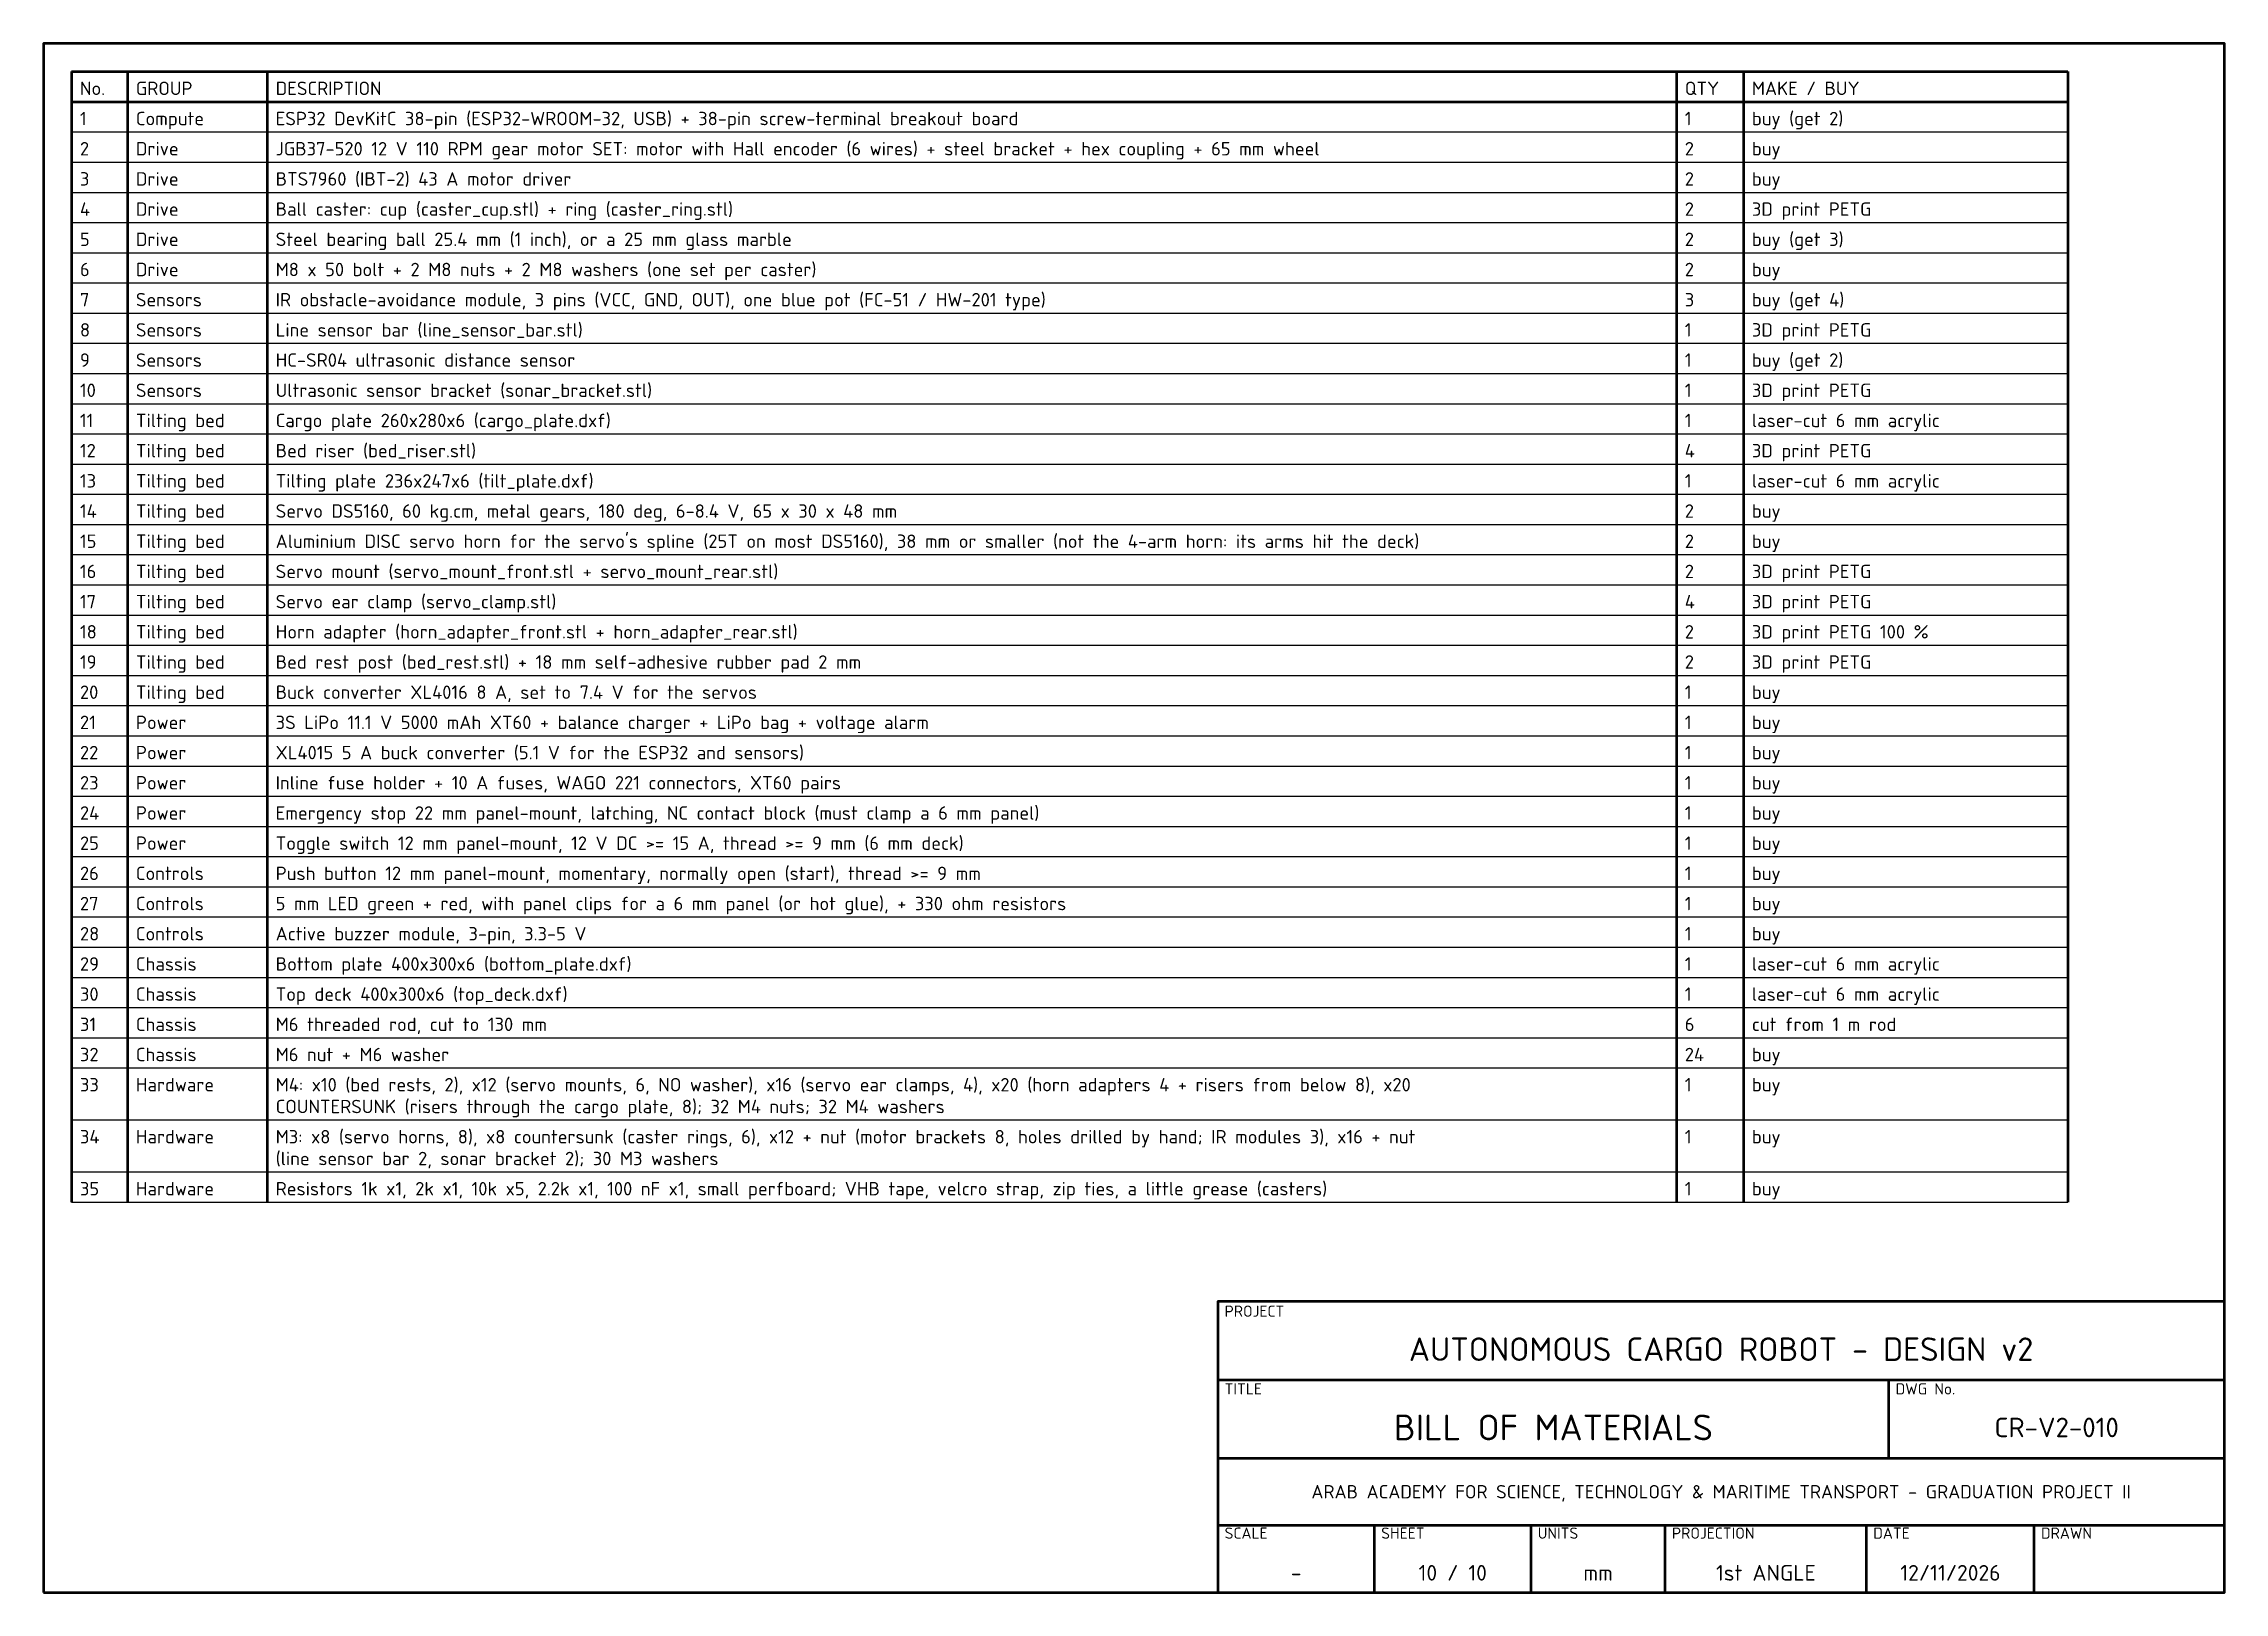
# Paper-space layout '10 BILL OF MATERIALS' of a CAD drawing. Header units: millimetres. Extents: x 20 to 410, y 10 to 287.
import ezdxf
from ezdxf.enums import TextEntityAlignment as Align

# ---------------------------------------------------------------- set-up
doc = ezdxf.new("R2010")
doc.units = ezdxf.units.MM
doc.layers.add('TEXT', color=7, linetype='Continuous', lineweight=25)
doc.layers.add('TITLEBLOCK', color=7, linetype='Continuous', lineweight=50)
doc.styles.add('ISO', font='isocpeur.ttf')

psp = doc.layouts.new('10 BILL OF MATERIALS')

# ---------------------------------------------------------------- linework, layer by layer
at = {"layer": 'TEXT'}
for p, q in [((25, 271.2), (382, 271.2)), ((25, 265.8), (382, 265.8)), ((25, 260.4), (382, 260.4)), ((25, 255), (382, 255)), ((25, 249.6), (382, 249.6)), ((25, 244.2), (382, 244.2)), ((25, 238.8), (382, 238.8)), ((25, 233.4), (382, 233.4)), ((25, 228), (382, 228)), ((25, 222.6), (382, 222.6)), ((25, 217.2), (382, 217.2)), ((25, 211.8), (382, 211.8)), ((25, 206.4), (382, 206.4)), ((25, 201), (382, 201)), ((25, 195.6), (382, 195.6)), ((25, 190.2), (382, 190.2)), ((25, 184.8), (382, 184.8)), ((25, 179.4), (382, 179.4)), ((25, 174), (382, 174)), ((25, 168.6), (382, 168.6)), ((25, 163.2), (382, 163.2)), ((25, 157.8), (382, 157.8)), ((25, 152.4), (382, 152.4)), ((25, 147), (382, 147)), ((25, 141.6), (382, 141.6)), ((25, 136.2), (382, 136.2)), ((25, 130.8), (382, 130.8)), ((25, 125.4), (382, 125.4)), ((25, 120), (382, 120)), ((25, 114.6), (382, 114.6)), ((25, 109.2), (382, 109.2)), ((25, 103.8), (382, 103.8)), ((25, 94.5), (382, 94.5)), ((25, 85.2), (382, 85.2)), ((25, 79.8), (382, 79.8))]:
    psp.add_line(p, q, dxfattribs=at)
at = {"layer": 'TITLEBLOCK'}
for p, q in [((25, 282), (382, 282)), ((25, 282), (25, 79.8)), ((35, 282), (35, 79.8)), ((60, 282), (60, 79.8)), ((312, 282), (312, 79.8)), ((324, 282), (324, 79.8)), ((382, 282), (382, 79.8)), ((25, 276.6), (382, 276.6)), ((230, 48), (410, 48)), ((350, 34), (350, 48)), ((230, 34), (410, 34)), ((230, 22), (410, 22)), ((258, 10), (258, 22)), ((286, 10), (286, 22)), ((310, 10), (310, 22)), ((346, 10), (346, 22)), ((376, 10), (376, 22))]:
    psp.add_line(p, q, dxfattribs=at)
for points in [[(20, 10), (410, 10), (410, 287), (20, 287)], [(230, 10), (410, 10), (410, 62), (230, 62)]]:
    psp.add_lwpolyline(points, close=True, dxfattribs=at)

# ---------------------------------------------------------------- texts
at = {"layer": 'TEXT', "style": 'ISO'}
for s, height, p in [('No.', 2.4, (26.5, 277.8)), ('GROUP', 2.4, (36.5, 277.8)), ('DESCRIPTION', 2.4, (61.5, 277.8)), ('QTY', 2.4, (313.5, 277.8)), ('MAKE / BUY', 2.4, (325.5, 277.8)), ('1', 2.4, (26.5, 272.4)), ('Compute', 2.4, (36.5, 272.4)), ('ESP32 DevKitC 38-pin (ESP32-WROOM-32, USB) + 38-pin screw-terminal breakout board', 2.4, (61.5, 272.4)), ('1', 2.4, (313.5, 272.4)), ('buy (get 2)', 2.4, (325.5, 272.4)), ('2', 2.4, (26.5, 267)), ('Drive', 2.4, (36.5, 267)), ('JGB37-520 12 V 110 RPM gear motor SET: motor with Hall encoder (6 wires) + steel bracket + hex coupling + 65 mm wheel', 2.4, (61.5, 267)), ('2', 2.4, (313.5, 267)), ('buy', 2.4, (325.5, 267)), ('3', 2.4, (26.5, 261.6)), ('Drive', 2.4, (36.5, 261.6)), ('BTS7960 (IBT-2) 43 A motor driver', 2.4, (61.5, 261.6)), ('2', 2.4, (313.5, 261.6)), ('buy', 2.4, (325.5, 261.6)), ('4', 2.4, (26.5, 256.2)), ('Drive', 2.4, (36.5, 256.2)), ('Ball caster: cup (caster_cup.stl) + ring (caster_ring.stl)', 2.4, (61.5, 256.2)), ('2', 2.4, (313.5, 256.2)), ('3D print PETG', 2.4, (325.5, 256.2)), ('5', 2.4, (26.5, 250.8)), ('Drive', 2.4, (36.5, 250.8)), ('Steel bearing ball 25.4 mm (1 inch), or a 25 mm glass marble', 2.4, (61.5, 250.8)), ('2', 2.4, (313.5, 250.8)), ('buy (get 3)', 2.4, (325.5, 250.8)), ('6', 2.4, (26.5, 245.4)), ('Drive', 2.4, (36.5, 245.4)), ('M8 x 50 bolt + 2 M8 nuts + 2 M8 washers (one set per caster)', 2.4, (61.5, 245.4)), ('2', 2.4, (313.5, 245.4)), ('buy', 2.4, (325.5, 245.4)), ('7', 2.4, (26.5, 240)), ('Sensors', 2.4, (36.5, 240)), ('IR obstacle-avoidance module, 3 pins (VCC, GND, OUT), one blue pot (FC-51 / HW-201 type)', 2.4, (61.5, 240)), ('3', 2.4, (313.5, 240)), ('buy (get 4)', 2.4, (325.5, 240)), ('8', 2.4, (26.5, 234.6)), ('Sensors', 2.4, (36.5, 234.6)), ('Line sensor bar (line_sensor_bar.stl)', 2.4, (61.5, 234.6)), ('1', 2.4, (313.5, 234.6)), ('3D print PETG', 2.4, (325.5, 234.6)), ('9', 2.4, (26.5, 229.2)), ('Sensors', 2.4, (36.5, 229.2)), ('HC-SR04 ultrasonic distance sensor', 2.4, (61.5, 229.2)), ('1', 2.4, (313.5, 229.2)), ('buy (get 2)', 2.4, (325.5, 229.2)), ('10', 2.4, (26.5, 223.8)), ('Sensors', 2.4, (36.5, 223.8)), ('Ultrasonic sensor bracket (sonar_bracket.stl)', 2.4, (61.5, 223.8)), ('1', 2.4, (313.5, 223.8)), ('3D print PETG', 2.4, (325.5, 223.8)), ('11', 2.4, (26.5, 218.4)), ('Tilting bed', 2.4, (36.5, 218.4)), ('Cargo plate 260x280x6 (cargo_plate.dxf)', 2.4, (61.5, 218.4)), ('1', 2.4, (313.5, 218.4)), ('laser-cut 6 mm acrylic', 2.4, (325.5, 218.4)), ('12', 2.4, (26.5, 213)), ('Tilting bed', 2.4, (36.5, 213)), ('Bed riser (bed_riser.stl)', 2.4, (61.5, 213)), ('4', 2.4, (313.5, 213)), ('3D print PETG', 2.4, (325.5, 213)), ('13', 2.4, (26.5, 207.6)), ('Tilting bed', 2.4, (36.5, 207.6)), ('Tilting plate 236x247x6 (tilt_plate.dxf)', 2.4, (61.5, 207.6)), ('1', 2.4, (313.5, 207.6)), ('laser-cut 6 mm acrylic', 2.4, (325.5, 207.6)), ('14', 2.4, (26.5, 202.2)), ('Tilting bed', 2.4, (36.5, 202.2)), ('Servo DS5160, 60 kg.cm, metal gears, 180 deg, 6-8.4 V, 65 x 30 x 48 mm', 2.4, (61.5, 202.2)), ('2', 2.4, (313.5, 202.2)), ('buy', 2.4, (325.5, 202.2)), ('15', 2.4, (26.5, 196.8)), ('Tilting bed', 2.4, (36.5, 196.8)), ("Aluminium DISC servo horn for the servo's spline (25T on most DS5160), 38 mm or smaller (not the 4-arm horn: its arms hit the deck)", 2.4, (61.5, 196.8)), ('2', 2.4, (313.5, 196.8)), ('buy', 2.4, (325.5, 196.8)), ('16', 2.4, (26.5, 191.4)), ('Tilting bed', 2.4, (36.5, 191.4)), ('Servo mount (servo_mount_front.stl + servo_mount_rear.stl)', 2.4, (61.5, 191.4)), ('2', 2.4, (313.5, 191.4)), ('3D print PETG', 2.4, (325.5, 191.4)), ('17', 2.4, (26.5, 186)), ('Tilting bed', 2.4, (36.5, 186)), ('Servo ear clamp (servo_clamp.stl)', 2.4, (61.5, 186)), ('4', 2.4, (313.5, 186)), ('3D print PETG', 2.4, (325.5, 186)), ('18', 2.4, (26.5, 180.6)), ('Tilting bed', 2.4, (36.5, 180.6)), ('Horn adapter (horn_adapter_front.stl + horn_adapter_rear.stl)', 2.4, (61.5, 180.6)), ('2', 2.4, (313.5, 180.6)), ('3D print PETG 100 %', 2.4, (325.5, 180.6)), ('19', 2.4, (26.5, 175.2)), ('Tilting bed', 2.4, (36.5, 175.2)), ('Bed rest post (bed_rest.stl) + 18 mm self-adhesive rubber pad 2 mm', 2.4, (61.5, 175.2)), ('2', 2.4, (313.5, 175.2)), ('3D print PETG', 2.4, (325.5, 175.2)), ('20', 2.4, (26.5, 169.8)), ('Tilting bed', 2.4, (36.5, 169.8)), ('Buck converter XL4016 8 A, set to 7.4 V for the servos', 2.4, (61.5, 169.8)), ('1', 2.4, (313.5, 169.8)), ('buy', 2.4, (325.5, 169.8)), ('21', 2.4, (26.5, 164.4)), ('Power', 2.4, (36.5, 164.4)), ('3S LiPo 11.1 V 5000 mAh XT60 + balance charger + LiPo bag + voltage alarm', 2.4, (61.5, 164.4)), ('1', 2.4, (313.5, 164.4)), ('buy', 2.4, (325.5, 164.4)), ('22', 2.4, (26.5, 159)), ('Power', 2.4, (36.5, 159)), ('XL4015 5 A buck converter (5.1 V for the ESP32 and sensors)', 2.4, (61.5, 159)), ('1', 2.4, (313.5, 159)), ('buy', 2.4, (325.5, 159)), ('23', 2.4, (26.5, 153.6)), ('Inline fuse holder + 10 A fuses, WAGO 221 connectors, XT60 pairs', 2.4, (61.5, 153.6)), ('buy', 2.4, (325.5, 153.6)), ('Power', 2.4, (36.5, 153.6)), ('1', 2.4, (313.5, 153.6)), ('24', 2.4, (26.5, 148.2)), ('Power', 2.4, (36.5, 148.2)), ('Emergency stop 22 mm panel-mount, latching, NC contact block (must clamp a 6 mm panel)', 2.4, (61.5, 148.2)), ('1', 2.4, (313.5, 148.2)), ('buy', 2.4, (325.5, 148.2)), ('25', 2.4, (26.5, 142.8)), ('Power', 2.4, (36.5, 142.8)), ('Toggle switch 12 mm panel-mount, 12 V DC >= 15 A, thread >= 9 mm (6 mm deck)', 2.4, (61.5, 142.8)), ('1', 2.4, (313.5, 142.8)), ('buy', 2.4, (325.5, 142.8)), ('26', 2.4, (26.5, 137.4)), ('Controls', 2.4, (36.5, 137.4)), ('Push button 12 mm panel-mount, momentary, normally open (start), thread >= 9 mm', 2.4, (61.5, 137.4)), ('1', 2.4, (313.5, 137.4)), ('buy', 2.4, (325.5, 137.4)), ('27', 2.4, (26.5, 132)), ('Controls', 2.4, (36.5, 132)), ('5 mm LED green + red, with panel clips for a 6 mm panel (or hot glue), + 330 ohm resistors', 2.4, (61.5, 132)), ('1', 2.4, (313.5, 132)), ('buy', 2.4, (325.5, 132)), ('28', 2.4, (26.5, 126.6)), ('Controls', 2.4, (36.5, 126.6)), ('Active buzzer module, 3-pin, 3.3-5 V', 2.4, (61.5, 126.6)), ('1', 2.4, (313.5, 126.6)), ('buy', 2.4, (325.5, 126.6)), ('29', 2.4, (26.5, 121.2)), ('Chassis', 2.4, (36.5, 121.2)), ('Bottom plate 400x300x6 (bottom_plate.dxf)', 2.4, (61.5, 121.2)), ('1', 2.4, (313.5, 121.2)), ('laser-cut 6 mm acrylic', 2.4, (325.5, 121.2)), ('30', 2.4, (26.5, 115.8)), ('Chassis', 2.4, (36.5, 115.8)), ('Top deck 400x300x6 (top_deck.dxf)', 2.4, (61.5, 115.8)), ('1', 2.4, (313.5, 115.8)), ('laser-cut 6 mm acrylic', 2.4, (325.5, 115.8)), ('31', 2.4, (26.5, 110.4)), ('Chassis', 2.4, (36.5, 110.4)), ('M6 threaded rod, cut to 130 mm', 2.4, (61.5, 110.4)), ('6', 2.4, (313.5, 110.4)), ('cut from 1 m rod', 2.4, (325.5, 110.4)), ('32', 2.4, (26.5, 105)), ('Chassis', 2.4, (36.5, 105)), ('M6 nut + M6 washer', 2.4, (61.5, 105)), ('24', 2.4, (313.5, 105)), ('buy', 2.4, (325.5, 105)), ('33', 2.4, (26.5, 99.6)), ('Hardware', 2.4, (36.5, 99.6)), ('M4: x10 (bed rests, 2), x12 (servo mounts, 6, NO washer), x16 (servo ear clamps, 4), x20 (horn adapters 4 + risers from below 8), x20', 2.4, (61.5, 99.6)), ('1', 2.4, (313.5, 99.6)), ('buy', 2.4, (325.5, 99.6)), ('COUNTERSUNK (risers through the cargo plate, 8); 32 M4 nuts; 32 M4 washers', 2.4, (61.5, 95.7)), ('34', 2.4, (26.5, 90.3)), ('Hardware', 2.4, (36.5, 90.3)), ('M3: x8 (servo horns, 8), x8 countersunk (caster rings, 6), x12 + nut (motor brackets 8, holes drilled by hand; IR modules 3), x16 + nut', 2.4, (61.5, 90.3)), ('1', 2.4, (313.5, 90.3)), ('buy', 2.4, (325.5, 90.3)), ('(line sensor bar 2, sonar bracket 2); 30 M3 washers', 2.4, (61.5, 86.4)), ('35', 2.4, (26.5, 81)), ('Hardware', 2.4, (36.5, 81)), ('Resistors 1k x1, 2k x1, 10k x5, 2.2k x1, 100 nF x1, small perfboard; VHB tape, velcro strap, zip ties, a little grease (casters)', 2.4, (61.5, 81)), ('1', 2.4, (313.5, 81)), ('buy', 2.4, (325.5, 81)), ('PROJECT', 2, (231.2, 59.3)), ('TITLE', 2, (231.2, 45.4)), ('DWG No.', 2, (351.2, 45.4)), ('SCALE', 2, (231.2, 19.6)), ('SHEET', 2, (259.2, 19.6)), ('UNITS', 2, (287.2, 19.6)), ('PROJECTION', 2, (311.2, 19.6)), ('DATE', 2, (347.2, 19.6)), ('DRAWN', 2, (377.2, 19.6))]:
    psp.add_text(s, height=height, dxfattribs=at).set_placement(p)
for s, height, p in [('AUTONOMOUS CARGO ROBOT - DESIGN v2', 4.2, (320, 53.5)), ('BILL OF MATERIALS', 4.6, (290, 39.5)), ('CR-V2-010', 3.5, (380, 39.5)), ('ARAB ACADEMY FOR SCIENCE, TECHNOLOGY & MARITIME TRANSPORT - GRADUATION PROJECT II', 2.4, (320, 28)), ('-', 2.8, (244, 13.5)), ('10 / 10', 2.8, (272, 13.5)), ('mm', 2.8, (298, 13.5)), ('1st ANGLE', 2.8, (328, 13.5)), ('12/11/2026', 2.8, (361, 13.5))]:
    psp.add_text(s, height=height, dxfattribs=at).set_placement(p, align=Align.MIDDLE_CENTER)

doc.saveas('drawing.dxf')
